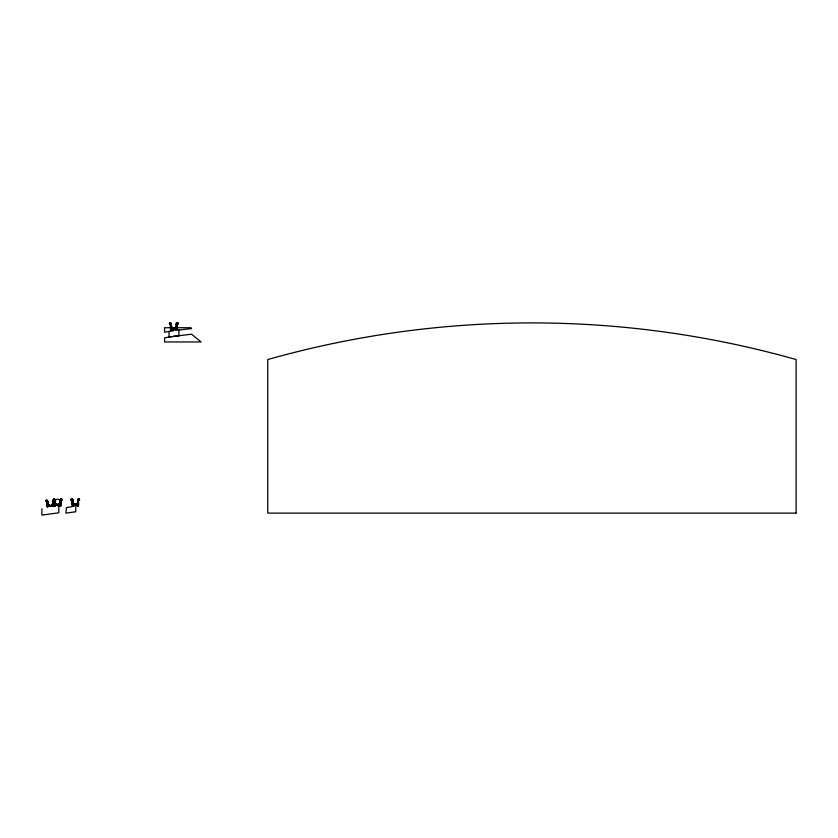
<?xml version="1.0" encoding="UTF-8"?>
<svg xmlns="http://www.w3.org/2000/svg" width="838" height="838" viewBox="0 0 838 838"><rect width="100%" height="100%" fill="white"/><g stroke="black" fill="none" stroke-linecap="round" stroke-linejoin="round"><path stroke-width="1.26" d="M46.719 501.553L47.106 506.718L53.213 505.901M54.952 506.047L54.229 500.391L52.459 501.574L52.784 503.648L51.401 505.419L52.92 503.491L52.553 500.946M53.286 504.35L53.234 505.89L53.36 501.91L54.418 500.632M53.035 504.12L52.668 501.365M47.263 500.831C44.812 509.556 57.131 505.345 52.49 501.155M54.449 500.684L53.517 499.93L54.449 500.684L53.789 499.029L54.439 499.008L53.768 500.014L54.344 501.155L53.36 501.899L54.041 500.642L52.899 500.485L52.888 501.145M54.47 499.333C53.999 503.114 53.569 496.745 53.915 500.097C54.229 501.711 53.412 502.255 54.187 500.349C53.737 498.767 53.81 502.894 53.873 501.344C53.8 499.249 54.784 500.883 52.804 500.548M54.564 506.047L54.554 503.229L54.868 506.047M60.252 501.03L60.242 502.433L60.357 501.553M60.944 500.496C63.803 498.914 58.346 498.526 60.462 501.166C62.295 504.905 54.92 506.623 54.721 502.496M60.043 499.741L60.734 502.748L60.284 502.255M61.174 500.234C62.483 498.673 61.258 499.909 61.331 500.108M61.75 499.301C61.331 499.417 61.614 498.641 61.75 499.93C60.305 501.972 61.865 497.384 61.855 499.93C62.117 497.563 60.273 500.747 60.703 506.047L60.745 503.135L60.703 506.047M72.749 499.417C69.376 498.264 73.21 501.941 71.712 500.171C71.146 498.128 72.717 502.622 72.309 506.047L78.363 506.047C79.516 503.114 76.52 496.201 79.264 499.961C79.401 500.129 78.625 500.024 79.547 499.93M79.547 499.563C77.798 499.825 77.243 510.29 72.414 502.496M78.426 502.339L76.342 504.298L77.787 502.936L78.343 500.904L78.227 502.496M78.866 500.234C79.662 498.767 79.631 499.06 78.72 500.391C78.908 499.469 80.364 498.694 78.573 500.904M177.007 322.934C177.488 325.333 177.625 323.96 177.886 323.29C177.09 324.662 177.247 324.662 177.771 323.101C177.279 325.354 177.31 323.374 177.939 323.499C177.237 321.059 177.373 332.655 171.905 327.731C170.261 320.828 169.988 322.064 170.638 329.973L176.755 329.973L177.017 325.05M174.87 328.014C176.567 327.637 177.069 325.071 175.184 327.983C176.409 330.203 170.533 326.893 172.586 328.852L174.828 328.852C178.159 324.662 176.085 325.364 176.011 324.18M177.907 323.342C177.593 324.589 176.011 324.725 177.886 323.866M47.326 504.874L47.096 506.718L47.054 504.35M53.14 505.859L53.244 504.445M53.381 501.878C55.057 498.956 53.014 500.307 54.355 500.548M60.137 504.088L60.472 504.633L60.546 503.523L60.137 506.047L60.692 503.271L60.315 506.047L60.284 500.097L60.504 500.747M72.204 503.135L72.56 506.047M77.442 502.968L78.164 504.633L78.374 503.271L77.829 506.047L78.374 503.271M78.751 500.38C77.85 500.569 81.045 499.804 78.615 499.029L79.537 499.532L79.243 499.06M170.868 329.973L170.638 327.155L171.109 329.973M176.65 326.642L174.629 328.768L176.944 326.003M176.724 327.281L176.483 329.973M176.598 327.511L176.221 329.973L176.828 327.061M177.886 323.426L177.373 322.934L177.907 323.499L177.373 322.955L176.986 324.484L177.75 323.08M46.928 500.621C45.158 501.585 47.064 501.166 46.886 501.753C44.697 498.757 49.463 501.218 47.598 503.795C48.436 506.959 52.103 505.283 53.203 504.193M53.999 500.202C52.773 498.023 54.868 501.585 53.611 499.993C53.538 498.191 54.606 501.794 53.559 499.94C53.412 497.563 54.166 501.061 53.632 499.94C55.004 499.469 52.983 502.664 54.03 501.229C53.642 497.636 54.198 500.244 52.962 500.391M71.984 500.475L71.094 499.93L71.481 499.029L72.131 500.674L71.125 499.93L72.099 500.632M170.282 324.296L169.486 323.856L169.873 322.955L169.486 323.856L170.512 324.589L169.486 323.856L170.051 322.934L169.486 323.856L170.523 324.61M175.498 328.245L174.765 328.852L175.006 328.087M53.119 504.151C52.166 507.681 46.488 506.351 46.938 502.831C48.468 500.726 46.279 500.558 46.006 500.527C46.907 503.146 45.88 498.704 46.048 501.155C47.127 501.868 45.346 498.568 46.739 501.595C45.336 499.092 47.221 502.559 46.331 500.789C46.153 499.993 45.975 500.464 46.823 501.679M47.106 504.455L47.483 506.665M53.59 499.155L53.737 500.035L53.716 499.06M55.119 504.088L54.585 504.633L54.512 503.135M54.711 503.523L54.795 506.047M77.567 502.664C79.641 503.827 73.409 507.042 72.288 502.968C72.916 499.71 71.523 498.767 71.44 500.035C71.68 500.265 70.821 498.641 71.942 500.422M72.34 503.408L72.278 504.633L72.372 503.47L72.56 504.633L72.812 504.088M171.141 323.342C167.066 321.928 172.544 326.611 169.496 323.458C170.669 322.735 169.307 325.542 170.051 322.934C168.92 323.751 170.606 323.971 169.831 323.96C169.286 324.526 170.187 322.693 169.59 323.164M170.596 327.061L171.203 329.973L170.921 327.658L170.868 328.569M171.004 324.306C170.585 323.185 170.219 329.481 172.544 327.93C171.476 330.004 169.842 325.06 170.732 323.447M176.755 328.569L176.766 327.197L176.724 329.973L176.787 327.166M60.818 500.684L61.677 499.312M174.817 328.182L174.828 328.852C174.733 328.695 174.053 327.668 174.838 328.852L175.184 327.983M47.378 504.947L47.263 506.697M171.004 327.773L170.942 328.569L171.203 328.014M71.398 499.06L71.597 500.139L71.324 499.113L71.513 500.087L71.492 499.291L73.021 500.035L72.655 499.469M170.638 327.166L170.805 329.973L170.826 327.511M174.796 328.622L173.791 328.423L174.503 328.37M53.36 501.91C55.339 501.155 52.93 500.37 53.915 499.469M60.587 503.47L60.598 504.633L60.671 503.303L60.535 504.633L60.346 503.848M60.912 500.548L61.855 499.93L60.849 500.632L61.803 499.94L60.776 499.259M78.332 506.047L78.437 503.135L78.007 506.047M172.251 327.668L172.618 328.852C171.842 327.543 173.204 328.423 174.43 328.821L173.288 328.391L174.388 328.653M173.581 328.852L173.309 328.852C173.665 329.083 172.796 327.323 172.597 328.852L172.597 328.182L173.707 328.852L174.21 328.381M171.717 328.182C171.591 326.307 171.34 329.093 172.932 328.339L173.403 328.884M52.857 505.943L53.192 504.56M60.242 503.963L60.137 506.047M77.934 503.963L77.924 504.633L78.238 503.533L77.924 506.047M172.597 328.182L172.628 328.622M54.585 504.633L54.648 503.408M77.505 503.387C75.347 506.707 71.209 501.574 72.665 502.172C71.356 500.705 73.199 504.675 75.106 504.486C77.012 504.225 78.426 503.041 77.285 503.271M171.968 327.459L171.099 326.307L170.774 327.113L171.905 327.731L171.057 326.097L171.35 324.495M176.221 329.973L176.504 327.658M172.398 328.203L172.659 328.852L172.932 328.307M172.377 328.695L172.733 328.245L172.785 328.852M51.506 505.995L50.071 506.194L52.207 504.78L53.339 502.381L53.276 503.973L51.893 504.738M52.972 504.937L53.014 505.859C52.249 503.973 53.286 503.659 52.406 505.136M60.001 502.905L57.529 504.968L60.252 502.381L60.346 503.586L58.974 504.769L56.083 504.665L54.606 502.968L55.13 500.066M76.572 503.868L75.326 505.063L74.268 504.287L77.264 504.193M77.829 504.088L78.007 504.633L78.123 503.711M176.42 327.773L176.315 329.973M47.567 504.665L49.819 505.702L52.27 505.283M55.172 500.506L55.193 503.952L57.728 504.885M75.221 504.497L74.194 504.864L74.404 504.34L72.382 503.188L75.588 504.549L77.473 503.586M54.208 500.38C53.653 501.868 55.004 500.443 53.066 500.359M61.153 500.265L61.624 499.563L61.059 500.38M177.782 323.175C177.279 323.447 177.97 323.531 176.671 323.185M55.926 503.9L54.47 502.528L54.962 499.469M73.053 500.035L72.183 502.13M78.206 503.586L78.332 504.633L78.269 503.47M53.161 502.35L52.48 501.574M60.619 501.124C60.106 500.087 60.546 499.825 59.969 500.454M78.196 501.344L77.829 500.307L78.468 501.931L77.725 499.741M176.242 324.872L176.671 324.432L176.022 324.285M170.68 326.904L171.465 326.59M46.781 501.648C45.713 500.485 46.603 500.894 46.027 500.506M73.985 504.769L73.503 503.376M171.193 323.74C169.936 323.018 168.951 323.416 170.376 324.4M172.659 328.852L172.691 328.224M50.27 506.194C50.332 505.073 53.286 505.324 51.652 504.979M77.18 503.408L76.667 504.769M173.183 328.852L173.257 328.957M171.109 328.569L171.151 327.962M72.026 499.165C70.486 498.641 71.597 501.229 71.157 499.312M72.215 502.339L72.728 500.653M171.371 326.464L170.669 324.641L171.12 324.966M50.95 505.607L51.076 506.152L51.296 505.534M58.241 504.455L58.545 504.926L57.895 504.507M74.058 504.612L76.981 504.497M53.852 500.307C54.124 502.308 53.569 500.558 53.789 499.333M54.721 501.732L55.161 499.783M54.889 502.276L54.795 500.244L55.046 501.04M60.462 502.098L60.441 501.354M60.619 501.92L60.42 502.873M61.457 500.024L61.289 499.239L61.761 499.49M72.173 501.931L72.916 499.741L72.875 500.317M72.267 501.522L72.215 502.748M72.414 501.732L72.487 501.166M79.421 499.322L78.678 500.443L79.474 499.479M171.046 326.192L170.659 325.448M170.816 325.469L171.151 327.124M170.931 325.657L171.036 325.689M54.92 503.848L54.868 504.633L54.826 503.711M61.698 499.563L61.394 500.118M52.459 504.287L52.784 503.596L52.396 504.057M77.18 503.648L77.934 502.381L77.997 503.491M173.843 328.852L173.707 328.852M173.801 328.527L176.368 326.747M72.319 499.616L71.303 499.134L71.597 500.139M52.773 505.859L52.836 505.125L52.679 505.974M77.924 504.633L77.986 503.91M174.639 328.852L174.692 328.245M52.459 501.365L52.7 501.03M176.085 324.076L176.19 323.709M176.451 324.086L176.703 323.018M47.494 503.188C48.091 499.396 45.765 504.916 50.091 505.712M49.662 506.152C49.955 505.209 47.609 505.482 50.479 505.702M57.529 504.968L56.911 504.895M172.492 328.098L172.167 328.601L172.24 327.983M71.607 500.097L71.377 499.511M170.198 324.212C169.014 323.782 170.428 324.18 170.816 323.07M60.346 499.93L61.572 499.081M53.988 501.239C54.931 500.506 52.784 502.255 54.229 501.166M61.499 500.024L61.394 499.521M54.082 500.537L53.506 501.69M78.845 500.265L79.285 499.427L78.458 499.259M177.74 323.866L177.687 323.049L177.007 323.499M52.469 505.199L52.323 505.345M59.603 503.669L59.917 504.12L59.844 503.334M77.044 503.512L77.609 504.12L76.667 503.858M169.894 324.013C169.685 322.682 169.779 322.473 170.083 324.138M47.274 500.359L47.033 500.841L46.98 500.255M170.805 323.541L170.523 322.965M47.368 502.58L49.023 505.387L48.541 505.167M54.606 501.323L54.795 502.486M72.518 501.354L72.655 502.632M170.743 325.458L170.858 324.882M78.196 502.297L78.217 501.533M176.462 326.202L176.221 324.411M176.661 326.233L176.546 325.092M54.941 501.553C54.48 499.909 55.224 505.429 55.549 503.491M79.191 499.417L78.95 500.202L79.233 499.322M177.342 324.138L177.457 323.196L177.572 323.95M54.596 499.218C53.024 499.186 53.559 500.925 53.821 499.06M169.59 323.887L169.905 323.185M53.475 499.312L53.601 499.993M46.645 501.512L46.258 500.537M169.538 323.866L170.051 323.238L170.009 324.044M47.138 504.193C47.368 502.936 47.766 504.507 48.405 505.052M170.606 326.265L171.046 326.558M176.944 323.248L177.824 323.877L177.143 324.306M55.35 500.359L54.805 500.181L55.287 500.454M171.266 324.243L171.109 324.767M71.146 499.5L71.157 499.417M47.148 502.538L47.295 501.962M48.95 505.387L49.044 506.079L49.39 505.628M72.298 501.323L72.948 500.443L72.309 500.904M170.91 325.291L171.057 324.746M60.43 502.287L58.66 504.539M78.07 502.276L77.976 503.02M176.577 326.223L176.504 326.799M54.742 499.301L53.506 499.406L53.747 500.035M47.525 504.246L48.552 505.649M56.502 504.319L55.193 503.816M171.329 326.642L171.277 327.752M55.182 500.747L54.669 500.506L55.245 500.548M50.626 505.785L51.83 505.723M72.728 501.145L72.152 501.155L72.686 501.208M52.773 503.669L53.328 503.753L52.836 503.481M47.441 500.485L46.153 501.155M171.141 326.464L170.638 326.464M59.781 504.12L57.728 504.665M76.897 504.015L77.473 504.12M54.543 499.06L54.397 499.574L54.439 499.019M72.236 499.06L72.183 499.616L72.518 499.197M72.414 501.145L72.707 499.951M53.244 502.329L52.93 501.512M60.305 501.753L60.587 500.506L60.294 501.553M176.347 325.134L176.755 324.641L176.179 324.631M176.745 326.904L176.2 326.59L176.787 326.464M79.086 500.118L79.044 499.28M177.478 323.981L177.415 322.965M74.414 504.926L74.907 504.466M47.41 501.512L47.86 501.574M50.888 506.11L50.259 505.827M76.038 504.895L75.221 504.885M78.175 502.685L78.102 503.303M47.556 502.433L47.064 502.528M171.099 325.144L170.543 325.092L171.046 325.312M60.221 500.014L60.807 499.406M78.311 499.092L77.903 500.286M57.529 504.497L56.691 504.329L56.722 504.926M46.08 500.726L46.54 501.428M59.865 503.921L59.205 504.015M52.836 502.601L53.286 502.151L52.679 504.382M60.305 501.386L60.745 500.935L60.221 501.145M77.986 501.386L78.489 501.155L77.955 501.208M60.032 502.664L60.409 503.303M60.504 502.905L59.812 503.858M72.288 502.968L72.927 502.465M78.196 503.125L77.442 503.806M176.577 326.83L175.247 328.224M48.133 504.34L47.609 504.874M72.414 504.633L72.613 503.271M171.151 327.585L171.675 327.05M48.866 505.911L49.253 505.555M56.293 504.769L58.115 504.769M171.141 324.379L170.638 325.039M78.039 503.051L77.693 503.764M79.034 499.469L79.348 499.993M55.968 504.497L56.052 504.015M54.931 501.91L54.397 502.077L54.973 502.172M171.036 325.898L170.481 326.003L171.025 326.013M76.017 504.811L76.3 504.308L76.237 504.832M46.918 500.705L46.876 500.255M53.307 502.737L53.276 502.528M176.849 325.437L176.368 324.547M52.731 504.413L51.254 505.911M175.907 327.155L176.2 327.532M53.077 500.831L53.234 500.496M176.357 323.814L176.535 323.154M73.66 504.497L74.163 504.088L73.482 504.382M72.937 502.706L72.539 503.303M74.079 504.047L72.969 503.104M48.436 504.759L48.028 504.204L47.494 504.706M52.93 505L52.941 505.859L52.962 504.947M48.573 505.272L49.17 505.702M54.931 501.732L54.48 501.931M53.601 501.585L54.355 501.155L53.695 501.491M175.666 327.585L176.273 327.585M60.346 499.385L60.619 499.092M53.517 499.427L53.622 499.951M51.809 504.905L52.605 505.042M52.878 503.135L53.318 502.936M59.404 503.827L59.372 504.549M73.283 503.565L72.717 502.8M47.735 505.042L48.363 505.021M54.973 499.343L55.339 500.139M59.048 504.099L59.634 504.256M51.935 505.199L50.867 506.026M47.871 501.47L47.818 501.166M55.308 499.93L54.763 500.014L55.329 500.035M47.389 504.528L48.237 504.476M77.065 504.246L76.216 504.759M78.175 499.259L78.615 499.563L77.976 499.343M78.395 499.553L78.405 499.06M53.988 501.302L54.292 501.176M73.105 503.334L73.367 503.648M47.913 503.889L47.85 504.371M52.857 503.303L53.318 503.146M60.326 502.088L60.765 501.512M47.148 503.544L47.169 500.841M59.079 504.528L58.492 504.675M57.319 504.958L56.911 504.403M59.718 503.533L60.346 503.586M46.247 500.401L47.504 500.684M76.3 504.308L75.63 504.476M52.7 502.161L53.213 501.931M47.431 501.375L47.871 501.26M72.581 500.15L73.032 500.139M60.818 499.039L60.231 499.427L60.765 499.616M176.305 324.966L176.661 324.641M59.927 500.244L59.959 500.244M77.62 500.244L78.154 500.129L77.609 500.139M47.577 502.255L47.096 502.329M54.889 500.108L54.721 499.616M60.263 501.208L60.807 501.155M176.357 325.312L176.787 325.039M47.096 503.753L47.504 503.481M54.522 502.339L54.491 502.13M171.298 336.698L164.583 337.798L164.583 341.956L201.057 341.956L191.546 334.194L173.539 336.352M171.413 323.971L170.962 323.992M173.539 330.748L164.583 332.194L164.583 327.731L190.98 327.731L191.546 328.59L178.033 330.12M178.913 335.703L169.056 337.033L169.056 331.178M73.168 506.424L66.432 507.629L65.888 513.107L75.745 511.777L75.745 507.482M50.668 506.068L49.494 505.943M58.545 504.34L58.545 504.832M172.764 328.035L174.66 328.035M173.801 328.59L171.874 328.307M57.633 506.047L60.682 506.047L60.64 503.355M60.305 501.847A2.671 2.671 0 0 1 56.293 504.162A2.671 2.671 0 0 1 56.293 499.532A2.671 2.671 0 0 1 60.305 501.847L60.786 501.721M78.269 500.715L78.29 501.533M75.231 504.665L74.687 504.528M50.081 505.775L47.86 504.696M54.334 499.563L54.334 499.029M57.141 504.769L56.094 504.287M78.458 499.616L77.913 499.427M74.299 504.539L73.168 504.12M56.366 504.612L55.591 504.005M54.952 503.491L55.371 503.439M172.24 328.119L171.685 327.658M56.136 504.235L55.559 503.764M73.629 504.183L72.791 503.397M54.805 499.364L55.057 500.077M55.507 503.806L54.973 502.821M72.655 503.91L72.728 506.047M170.9 323.395L171.287 324.076M72.508 499.469L72.822 500.15M175.016 328.622L174.807 328.852M47.452 504.277L47.221 503.533M170.774 326.642L170.743 326.045M53.255 500.276L53.464 500.789L53.464 500.255M47.462 505.063L47.64 506.644M72.759 504.026L72.812 506.047M55.067 504.026L55.119 506.047M60.514 503.586L60.535 504.633M176.661 327.396L176.682 328.569M170.795 327.459L170.805 328.569M72.267 503.271L72.257 504.633L72.257 503.24M178.913 330.004L178.913 335.87M58.807 506.561L58.807 512.814L41.9 515.087L41.9 508.823M53.182 504.581L53.014 505.922M60.703 503.24L60.703 504.633L60.703 503.229M78.395 503.229L78.384 504.633L78.395 503.229M176.326 327.899L176.399 328.569L176.378 327.836M47.284 504.811L47.263 505.859L47.253 504.748M53.056 504.811L53.014 505.859L53.056 504.811M174.597 328.276L174.555 328.852L174.545 328.297M796.1 513.118L267.751 513.118L267.751 359.544A970.854 970.854 0 0 1 796.1 359.544L796.1 513.118"/></g></svg>
